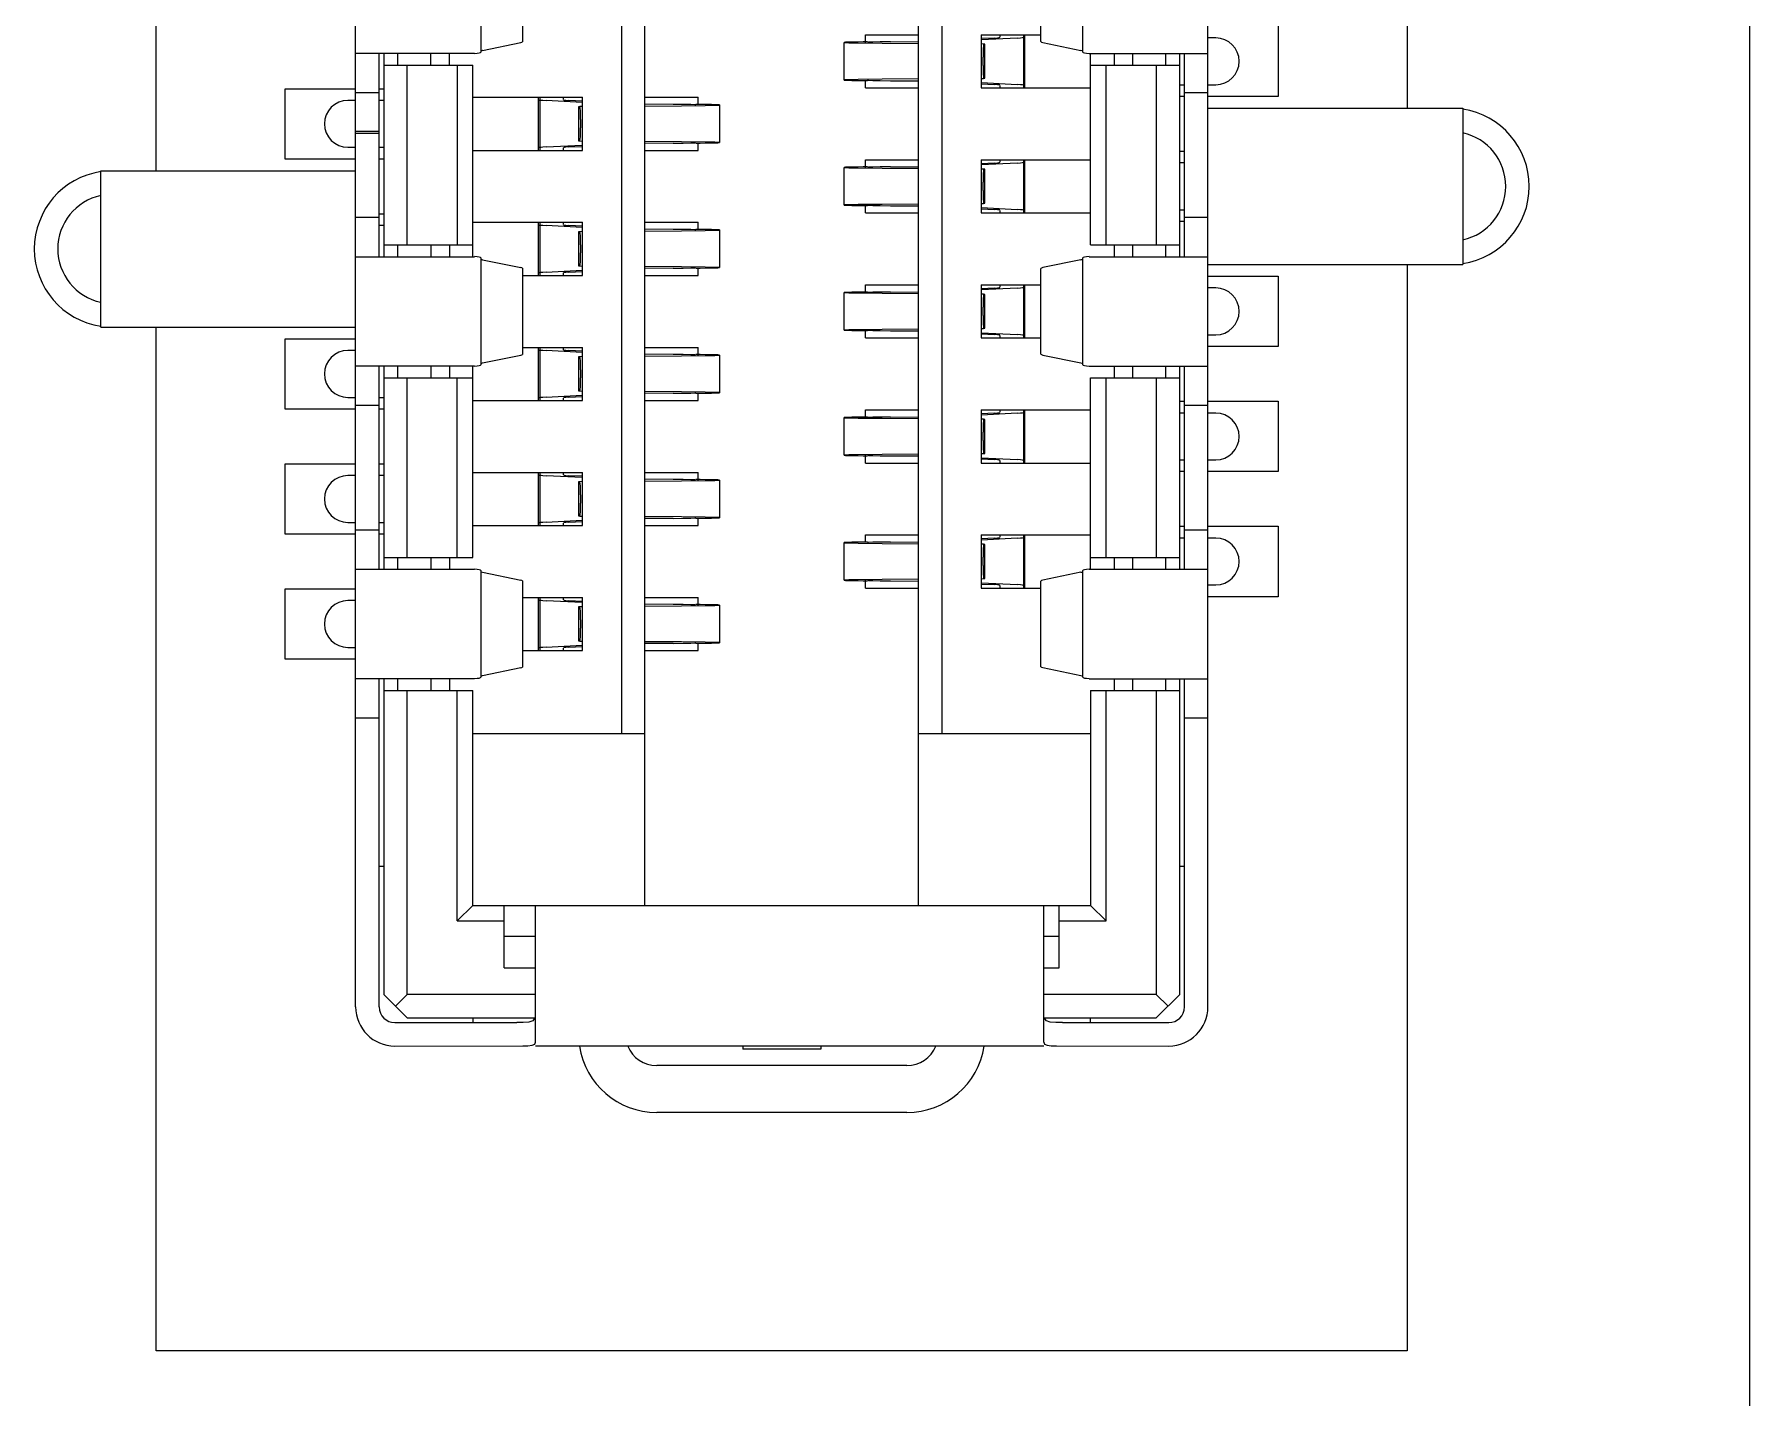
# Model space of a CAD drawing. Header units: millimetres. Extents: x 0 to 841, y 0 to 594.
# Drawn here: x 280.26 to 291.23, y 336.48 to 345.2 of the extents above; entities that cross this region are included whole.
import ezdxf

# ---------------------------------------------------------------- set-up
doc = ezdxf.new("R2010")
doc.units = ezdxf.units.MM
doc.header["$LTSCALE"] = 46.255
doc.layers.add('ASSEM_MEM', color=7, linetype='CONTINUOUS')

msp = doc.modelspace()

# ---------------------------------------------------------------- linework, layer by layer
at = {"layer": 'ASSEM_MEM', "color": 7, "linetype": 'CONTINUOUS'}
for p, q in [((291.227, 324.74), (291.227, 492.74)), ((282.312, 344.573), (282.312, 351.48)), ((287.762, 338.98), (287.762, 351.48)), ((285.912, 339.63), (285.912, 350.83)), ((286.062, 340.73), (286.062, 349.73)), ((284.012, 349.16), (284.012, 340.73)), ((284.162, 339.63), (284.162, 349.16)), ((289.037, 346.13), (289.037, 344.73)), ((281.037, 344.33), (281.037, 345.73)), ((283.112, 345.772), (283.112, 345.089)), ((283.378, 345.706), (283.378, 345.155)), ((286.694, 345.156), (286.694, 345.705)), ((286.962, 345.089), (286.962, 345.772)), ((288.212, 345.255), (288.212, 344.805)), ((283.124, 345.1), (283.368, 345.151)), ((285.436, 344.91), (285.436, 345.151)), ((285.526, 345.148), (285.678, 345.146)), ((285.572, 345.2), (285.912, 345.2)), ((285.572, 345.151), (285.572, 345.2)), ((285.732, 345.154), (285.667, 345.154)), ((285.678, 345.146), (285.912, 345.144)), ((285.732, 345.154), (285.912, 345.156)), ((286.312, 345.2), (286.694, 345.2)), ((286.312, 345.2), (286.312, 344.86)), ((286.398, 345.179), (286.313, 345.175)), ((286.542, 345.179), (286.314, 345.167)), ((286.327, 345.137), (286.335, 345.139)), ((286.335, 345.139), (286.336, 345.139)), ((286.336, 344.922), (286.336, 345.139)), ((286.432, 345.2), (286.432, 345.185)), ((286.582, 345.2), (286.582, 345.185)), ((286.582, 345.184), (286.582, 344.877)), ((286.592, 345.18), (286.582, 345.18)), ((286.592, 344.86), (286.592, 345.2)), ((286.706, 345.151), (286.95, 345.1)), ((287.812, 345.18), (287.762, 345.18)), ((283.072, 345.08), (282.312, 345.08)), ((282.462, 344.573), (282.462, 345.08)), ((282.492, 345.08), (282.492, 343.78)), ((282.582, 345.005), (282.582, 345.08)), ((282.792, 345.005), (282.792, 345.08)), ((282.912, 345.005), (282.912, 345.08)), ((286.324, 345.004), (286.324, 345.057)), ((287.002, 345.08), (287.762, 345.08)), ((287.012, 343.855), (287.012, 345.08)), ((287.162, 345.08), (287.162, 345.005)), ((287.282, 345.005), (287.282, 345.08)), ((287.492, 345.08), (287.492, 345.005)), ((287.582, 343.78), (287.582, 345.08)), ((287.612, 343.78), (287.612, 345.08)), ((282.492, 345.005), (283.062, 345.005)), ((282.642, 343.855), (282.642, 345.005)), ((282.962, 345.005), (282.962, 343.855)), ((283.062, 343.78), (283.062, 345.005)), ((285.678, 344.915), (285.526, 344.913)), ((285.572, 344.86), (285.572, 344.91)), ((285.667, 344.907), (285.732, 344.906)), ((285.912, 344.917), (285.678, 344.915)), ((285.732, 344.906), (285.912, 344.905)), ((286.327, 344.924), (286.335, 344.922)), ((286.336, 344.922), (286.335, 344.922)), ((287.012, 345.005), (287.582, 345.005)), ((287.112, 343.855), (287.112, 345.005)), ((287.432, 345.005), (287.432, 343.855)), ((281.862, 344.855), (282.312, 344.855)), ((281.862, 344.405), (281.862, 344.855)), ((282.312, 344.83), (282.462, 344.83)), ((282.462, 344.855), (282.492, 344.855)), ((283.062, 344.8), (283.762, 344.8)), ((283.482, 344.46), (283.482, 344.8)), ((283.492, 344.785), (283.492, 344.8)), ((283.642, 344.785), (283.642, 344.8)), ((283.762, 344.46), (283.762, 344.8)), ((284.162, 344.8), (284.502, 344.8)), ((284.502, 344.751), (284.502, 344.8)), ((285.572, 344.86), (285.912, 344.86)), ((286.312, 344.86), (287.012, 344.86)), ((286.313, 344.886), (286.398, 344.882)), ((286.314, 344.894), (286.542, 344.882)), ((286.432, 344.876), (286.432, 344.86)), ((286.582, 344.877), (286.577, 344.879)), ((286.582, 344.88), (286.592, 344.88)), ((286.582, 344.876), (286.582, 344.86)), ((287.582, 344.88), (287.612, 344.88)), ((287.612, 344.805), (287.582, 344.805)), ((287.612, 344.83), (287.762, 344.83)), ((287.762, 344.88), (287.812, 344.88)), ((288.212, 344.805), (287.762, 344.805)), ((282.312, 344.78), (282.262, 344.78)), ((282.492, 344.78), (282.462, 344.78)), ((283.492, 344.78), (283.482, 344.78)), ((283.492, 344.784), (283.496, 344.782)), ((283.492, 344.477), (283.492, 344.784)), ((283.76, 344.767), (283.531, 344.779)), ((283.76, 344.775), (283.676, 344.779)), ((283.738, 344.739), (283.739, 344.739)), ((283.738, 344.739), (283.738, 344.522)), ((283.746, 344.737), (283.739, 344.739)), ((284.342, 344.754), (284.162, 344.756)), ((284.162, 344.744), (284.396, 344.746)), ((284.407, 344.754), (284.342, 344.754)), ((284.396, 344.746), (284.547, 344.748)), ((284.638, 344.751), (284.638, 344.51)), ((287.762, 344.73), (289.392, 344.73)), ((289.392, 344.73), (289.392, 343.73)), ((282.462, 344.58), (282.312, 344.58)), ((282.312, 344.57), (282.462, 344.57)), ((282.312, 338.98), (282.312, 344.57)), ((282.462, 343.78), (282.462, 344.57)), ((283.75, 344.657), (283.75, 344.604)), ((282.262, 344.48), (282.312, 344.48)), ((282.462, 344.48), (282.492, 344.48)), ((283.062, 344.46), (283.762, 344.46)), ((283.482, 344.48), (283.492, 344.48)), ((283.492, 344.46), (283.492, 344.476)), ((283.531, 344.482), (283.76, 344.494)), ((283.642, 344.46), (283.642, 344.476)), ((283.676, 344.482), (283.76, 344.486)), ((283.739, 344.522), (283.738, 344.522)), ((283.746, 344.524), (283.739, 344.522)), ((284.396, 344.515), (284.162, 344.517)), ((284.342, 344.506), (284.162, 344.505)), ((284.162, 344.46), (284.502, 344.46)), ((284.342, 344.506), (284.407, 344.507)), ((284.547, 344.513), (284.396, 344.515)), ((284.502, 344.46), (284.502, 344.507)), ((282.312, 344.405), (281.862, 344.405)), ((282.492, 344.405), (282.462, 344.405)), ((285.436, 344.11), (285.436, 344.351)), ((285.572, 344.4), (285.912, 344.4)), ((285.572, 344.351), (285.572, 344.4)), ((285.732, 344.354), (285.667, 344.354)), ((285.732, 344.354), (285.912, 344.356)), ((286.312, 344.4), (287.012, 344.4)), ((286.312, 344.4), (286.312, 344.06)), ((286.398, 344.379), (286.313, 344.375)), ((286.542, 344.379), (286.314, 344.367)), ((286.432, 344.4), (286.432, 344.385)), ((286.582, 344.4), (286.582, 344.385)), ((286.582, 344.384), (286.582, 344.077)), ((286.592, 344.38), (286.582, 344.38)), ((286.592, 344.06), (286.592, 344.4)), ((287.582, 344.455), (287.612, 344.455)), ((287.612, 344.38), (287.582, 344.38)), ((280.682, 344.33), (282.312, 344.33)), ((280.682, 343.33), (280.682, 344.33)), ((285.526, 344.348), (285.678, 344.346)), ((285.678, 344.346), (285.912, 344.344)), ((286.324, 344.204), (286.324, 344.257)), ((286.327, 344.337), (286.335, 344.339)), ((286.335, 344.339), (286.336, 344.339)), ((286.336, 344.122), (286.336, 344.339)), ((282.462, 344.03), (282.312, 344.03)), ((282.462, 344.055), (282.492, 344.055)), ((285.678, 344.115), (285.526, 344.113)), ((285.572, 344.06), (285.572, 344.11)), ((285.572, 344.06), (285.912, 344.06)), ((285.667, 344.107), (285.732, 344.106)), ((285.912, 344.117), (285.678, 344.115)), ((285.732, 344.106), (285.912, 344.105)), ((286.312, 344.06), (287.012, 344.06)), ((286.313, 344.086), (286.398, 344.082)), ((286.314, 344.094), (286.542, 344.082)), ((286.327, 344.124), (286.335, 344.122)), ((286.336, 344.122), (286.335, 344.122)), ((286.432, 344.076), (286.432, 344.06)), ((286.582, 344.077), (286.577, 344.079)), ((286.582, 344.08), (286.592, 344.08)), ((286.582, 344.076), (286.582, 344.06)), ((287.582, 344.08), (287.612, 344.08)), ((287.762, 344.03), (287.612, 344.03)), ((282.492, 343.98), (282.462, 343.98)), ((283.062, 344), (283.762, 344)), ((283.482, 343.66), (283.482, 344)), ((283.492, 343.98), (283.482, 343.98)), ((283.492, 343.985), (283.492, 344)), ((283.492, 343.984), (283.496, 343.982)), ((283.492, 343.677), (283.492, 343.984)), ((283.76, 343.967), (283.531, 343.979)), ((283.642, 343.985), (283.642, 344)), ((283.76, 343.975), (283.676, 343.979)), ((283.738, 343.939), (283.739, 343.939)), ((283.738, 343.939), (283.738, 343.722)), ((283.746, 343.937), (283.739, 343.939)), ((283.762, 343.66), (283.762, 344)), ((284.162, 344), (284.502, 344)), ((284.342, 343.954), (284.162, 343.956)), ((284.162, 343.944), (284.396, 343.946)), ((284.407, 343.954), (284.342, 343.954)), ((284.396, 343.946), (284.547, 343.948)), ((284.502, 343.951), (284.502, 344)), ((284.638, 343.951), (284.638, 343.71)), ((287.612, 344.005), (287.582, 344.005)), ((282.492, 343.855), (283.062, 343.855)), ((282.582, 343.78), (282.582, 343.855)), ((282.792, 343.855), (282.792, 343.78)), ((282.912, 343.855), (282.912, 343.78)), ((283.75, 343.857), (283.75, 343.804)), ((287.012, 343.855), (287.582, 343.855)), ((287.162, 343.855), (287.162, 343.78)), ((287.282, 343.78), (287.282, 343.855)), ((287.492, 343.855), (287.492, 343.78)), ((282.312, 343.78), (283.072, 343.78)), ((283.112, 343.772), (283.112, 343.089)), ((283.124, 343.761), (283.368, 343.71)), ((283.378, 343.706), (283.378, 343.155)), ((283.531, 343.682), (283.76, 343.694)), ((283.739, 343.722), (283.738, 343.722)), ((283.746, 343.724), (283.739, 343.722)), ((284.396, 343.715), (284.162, 343.717)), ((284.342, 343.706), (284.162, 343.705)), ((284.342, 343.706), (284.407, 343.707)), ((284.547, 343.713), (284.396, 343.715)), ((284.502, 343.66), (284.502, 343.707)), ((286.694, 343.156), (286.694, 343.705)), ((286.95, 343.761), (286.706, 343.71)), ((286.962, 343.089), (286.962, 343.772)), ((287.002, 343.78), (287.762, 343.78)), ((287.762, 343.73), (289.392, 343.73)), ((289.037, 343.73), (289.037, 336.78)), ((283.378, 343.66), (283.762, 343.66)), ((283.482, 343.68), (283.492, 343.68)), ((283.492, 343.66), (283.492, 343.676)), ((283.642, 343.66), (283.642, 343.676)), ((283.676, 343.682), (283.76, 343.686)), ((284.162, 343.66), (284.502, 343.66)), ((285.572, 343.6), (285.912, 343.6)), ((285.572, 343.551), (285.572, 343.6)), ((286.312, 343.6), (286.694, 343.6)), ((286.312, 343.6), (286.312, 343.26)), ((286.432, 343.6), (286.432, 343.585)), ((286.582, 343.6), (286.582, 343.585)), ((286.582, 343.584), (286.582, 343.277)), ((286.592, 343.58), (286.582, 343.58)), ((286.592, 343.26), (286.592, 343.6)), ((287.762, 343.655), (288.212, 343.655)), ((287.812, 343.58), (287.762, 343.58)), ((288.212, 343.655), (288.212, 343.205)), ((285.436, 343.31), (285.436, 343.551)), ((285.526, 343.548), (285.678, 343.546)), ((285.732, 343.554), (285.667, 343.554)), ((285.678, 343.546), (285.912, 343.544)), ((285.732, 343.554), (285.912, 343.556)), ((286.398, 343.579), (286.313, 343.575)), ((286.542, 343.579), (286.314, 343.567)), ((286.327, 343.537), (286.335, 343.539)), ((286.335, 343.539), (286.336, 343.539)), ((286.336, 343.322), (286.336, 343.539)), ((286.324, 343.404), (286.324, 343.457)), ((280.682, 343.33), (282.312, 343.33)), ((281.037, 336.78), (281.037, 343.33)), ((281.862, 343.255), (282.312, 343.255)), ((281.862, 342.805), (281.862, 343.255)), ((285.678, 343.315), (285.526, 343.313)), ((285.572, 343.26), (285.572, 343.31)), ((285.572, 343.26), (285.912, 343.26)), ((285.667, 343.307), (285.732, 343.306)), ((285.912, 343.317), (285.678, 343.315)), ((285.732, 343.306), (285.912, 343.305)), ((286.312, 343.26), (286.694, 343.26)), ((286.313, 343.286), (286.398, 343.282)), ((286.314, 343.294), (286.542, 343.282)), ((286.327, 343.324), (286.335, 343.322)), ((286.336, 343.322), (286.335, 343.322)), ((286.432, 343.276), (286.432, 343.26)), ((286.582, 343.277), (286.577, 343.279)), ((286.582, 343.28), (286.592, 343.28)), ((286.582, 343.276), (286.582, 343.26)), ((287.762, 343.28), (287.812, 343.28)), ((282.312, 343.18), (282.262, 343.18)), ((283.124, 343.1), (283.368, 343.151)), ((283.378, 343.2), (283.762, 343.2)), ((283.482, 342.86), (283.482, 343.2)), ((283.492, 343.18), (283.482, 343.18)), ((283.492, 343.185), (283.492, 343.2)), ((283.492, 343.184), (283.496, 343.182)), ((283.492, 342.877), (283.492, 343.184)), ((283.76, 343.167), (283.531, 343.179)), ((283.642, 343.185), (283.642, 343.2)), ((283.76, 343.175), (283.676, 343.179)), ((283.762, 342.86), (283.762, 343.2)), ((284.162, 343.2), (284.502, 343.2)), ((284.342, 343.154), (284.162, 343.156)), ((284.162, 343.144), (284.396, 343.146)), ((284.407, 343.154), (284.342, 343.154)), ((284.396, 343.146), (284.547, 343.148)), ((284.502, 343.151), (284.502, 343.2)), ((284.638, 343.151), (284.638, 342.91)), ((286.706, 343.151), (286.95, 343.1)), ((288.212, 343.205), (287.762, 343.205)), ((283.072, 343.08), (282.312, 343.08)), ((282.462, 341.78), (282.462, 343.08)), ((282.492, 343.08), (282.492, 341.78)), ((282.582, 343.005), (282.582, 343.08)), ((282.792, 343.08), (282.792, 343.005)), ((282.912, 343.08), (282.912, 343.005)), ((283.062, 341.855), (283.062, 343.08)), ((283.738, 343.139), (283.739, 343.139)), ((283.738, 343.139), (283.738, 342.922)), ((283.746, 343.137), (283.739, 343.139)), ((283.75, 343.057), (283.75, 343.004)), ((287.002, 343.08), (287.762, 343.08)), ((287.162, 343.08), (287.162, 343.005)), ((287.282, 343.005), (287.282, 343.08)), ((287.492, 343.08), (287.492, 343.005)), ((287.582, 341.78), (287.582, 343.08)), ((287.612, 341.78), (287.612, 343.08)), ((282.492, 343.005), (283.062, 343.005)), ((282.642, 341.855), (282.642, 343.005)), ((282.962, 341.855), (282.962, 343.005)), ((283.746, 342.924), (283.739, 342.922)), ((287.012, 343.005), (287.582, 343.005)), ((287.012, 341.78), (287.012, 343.005)), ((287.112, 341.855), (287.112, 343.005)), ((287.432, 343.005), (287.432, 341.855)), ((282.262, 342.88), (282.312, 342.88)), ((282.312, 342.83), (282.462, 342.83)), ((282.462, 342.88), (282.492, 342.88)), ((283.062, 342.86), (283.762, 342.86)), ((283.482, 342.88), (283.492, 342.88)), ((283.492, 342.86), (283.492, 342.876)), ((283.531, 342.882), (283.76, 342.894)), ((283.642, 342.86), (283.642, 342.876)), ((283.676, 342.882), (283.76, 342.886)), ((283.739, 342.922), (283.738, 342.922)), ((284.396, 342.915), (284.162, 342.917)), ((284.342, 342.906), (284.162, 342.905)), ((284.162, 342.86), (284.502, 342.86)), ((284.342, 342.906), (284.407, 342.907)), ((284.547, 342.913), (284.396, 342.915)), ((284.502, 342.86), (284.502, 342.907)), ((287.582, 342.855), (287.612, 342.855)), ((287.612, 342.83), (287.762, 342.83)), ((287.762, 342.855), (288.212, 342.855)), ((288.212, 342.855), (288.212, 342.405)), ((282.312, 342.805), (281.862, 342.805)), ((282.492, 342.805), (282.462, 342.805)), ((285.436, 342.51), (285.436, 342.751)), ((285.526, 342.748), (285.678, 342.746)), ((285.572, 342.8), (285.912, 342.8)), ((285.572, 342.751), (285.572, 342.8)), ((285.732, 342.754), (285.667, 342.754)), ((285.678, 342.746), (285.912, 342.744)), ((285.732, 342.754), (285.912, 342.756)), ((286.312, 342.8), (287.012, 342.8)), ((286.312, 342.8), (286.312, 342.46)), ((286.398, 342.779), (286.313, 342.775)), ((286.542, 342.779), (286.314, 342.767)), ((286.327, 342.737), (286.335, 342.739)), ((286.335, 342.739), (286.336, 342.739)), ((286.336, 342.522), (286.336, 342.739)), ((286.432, 342.8), (286.432, 342.785)), ((286.582, 342.8), (286.582, 342.785)), ((286.582, 342.784), (286.582, 342.477)), ((286.592, 342.78), (286.582, 342.78)), ((286.592, 342.46), (286.592, 342.8)), ((287.612, 342.78), (287.582, 342.78)), ((287.812, 342.78), (287.762, 342.78)), ((286.324, 342.604), (286.324, 342.657)), ((285.678, 342.515), (285.526, 342.513)), ((285.572, 342.46), (285.572, 342.51)), ((285.667, 342.507), (285.732, 342.506)), ((285.912, 342.517), (285.678, 342.515)), ((285.732, 342.506), (285.912, 342.505)), ((286.313, 342.486), (286.398, 342.482)), ((286.314, 342.494), (286.542, 342.482)), ((286.327, 342.524), (286.335, 342.522)), ((286.336, 342.522), (286.335, 342.522)), ((281.862, 342.455), (282.312, 342.455)), ((281.862, 342.005), (281.862, 342.455)), ((282.312, 342.38), (282.262, 342.38)), ((282.462, 342.455), (282.492, 342.455)), ((282.492, 342.38), (282.462, 342.38)), ((283.062, 342.4), (283.762, 342.4)), ((283.482, 342.06), (283.482, 342.4)), ((283.492, 342.38), (283.482, 342.38)), ((283.492, 342.385), (283.492, 342.4)), ((283.492, 342.384), (283.496, 342.382)), ((283.492, 342.077), (283.492, 342.384)), ((283.76, 342.367), (283.531, 342.379)), ((283.642, 342.385), (283.642, 342.4)), ((283.76, 342.375), (283.676, 342.379)), ((283.762, 342.06), (283.762, 342.4)), ((284.162, 342.4), (284.502, 342.4)), ((284.502, 342.351), (284.502, 342.4)), ((285.572, 342.46), (285.912, 342.46)), ((286.312, 342.46), (287.012, 342.46)), ((286.432, 342.476), (286.432, 342.46)), ((286.582, 342.477), (286.577, 342.479)), ((286.582, 342.48), (286.592, 342.48)), ((286.582, 342.476), (286.582, 342.46)), ((287.582, 342.48), (287.612, 342.48)), ((287.612, 342.405), (287.582, 342.405)), ((287.762, 342.48), (287.812, 342.48)), ((288.212, 342.405), (287.762, 342.405)), ((283.738, 342.339), (283.739, 342.339)), ((283.738, 342.339), (283.738, 342.122)), ((283.746, 342.337), (283.739, 342.339)), ((284.342, 342.354), (284.162, 342.356)), ((284.162, 342.344), (284.396, 342.346)), ((284.407, 342.354), (284.342, 342.354)), ((284.396, 342.346), (284.547, 342.348)), ((284.638, 342.351), (284.638, 342.11)), ((283.75, 342.257), (283.75, 342.204)), ((282.262, 342.08), (282.312, 342.08)), ((282.462, 342.08), (282.492, 342.08)), ((283.062, 342.06), (283.762, 342.06)), ((283.482, 342.08), (283.492, 342.08)), ((283.492, 342.06), (283.492, 342.076)), ((283.531, 342.082), (283.76, 342.094)), ((283.642, 342.06), (283.642, 342.076)), ((283.676, 342.082), (283.76, 342.086)), ((283.739, 342.122), (283.738, 342.122)), ((283.746, 342.124), (283.739, 342.122)), ((284.396, 342.115), (284.162, 342.117)), ((284.342, 342.106), (284.162, 342.105)), ((284.162, 342.06), (284.502, 342.06)), ((284.342, 342.106), (284.407, 342.107)), ((284.547, 342.113), (284.396, 342.115)), ((284.502, 342.06), (284.502, 342.107)), ((287.582, 342.055), (287.612, 342.055)), ((287.762, 342.055), (288.212, 342.055)), ((288.212, 342.055), (288.212, 341.605)), ((282.312, 342.005), (281.862, 342.005)), ((282.462, 342.03), (282.312, 342.03)), ((282.492, 342.005), (282.462, 342.005)), ((285.436, 341.71), (285.436, 341.951)), ((285.526, 341.948), (285.678, 341.946)), ((285.572, 342), (285.912, 342)), ((285.572, 341.951), (285.572, 342)), ((285.732, 341.954), (285.667, 341.954)), ((285.678, 341.946), (285.912, 341.944)), ((285.732, 341.954), (285.912, 341.956)), ((286.312, 342), (287.012, 342)), ((286.312, 342), (286.312, 341.66)), ((286.398, 341.979), (286.313, 341.975)), ((286.542, 341.979), (286.314, 341.967)), ((286.327, 341.937), (286.335, 341.939)), ((286.335, 341.939), (286.336, 341.939)), ((286.336, 341.722), (286.336, 341.939)), ((286.432, 342), (286.432, 341.985)), ((286.582, 342), (286.582, 341.985)), ((286.582, 341.984), (286.582, 341.677)), ((286.592, 341.98), (286.582, 341.98)), ((286.592, 341.66), (286.592, 342)), ((287.612, 341.98), (287.582, 341.98)), ((287.762, 342.03), (287.612, 342.03)), ((287.812, 341.98), (287.762, 341.98)), ((282.492, 341.855), (283.062, 341.855)), ((282.582, 341.78), (282.582, 341.855)), ((282.792, 341.855), (282.792, 341.78)), ((282.912, 341.855), (282.912, 341.78)), ((286.324, 341.804), (286.324, 341.857)), ((287.012, 341.855), (287.582, 341.855)), ((287.162, 341.855), (287.162, 341.78)), ((287.282, 341.78), (287.282, 341.855)), ((287.492, 341.855), (287.492, 341.78)), ((282.312, 341.78), (283.072, 341.78)), ((283.112, 341.772), (283.112, 341.089)), ((283.124, 341.761), (283.368, 341.71)), ((285.912, 341.717), (285.678, 341.715)), ((286.327, 341.724), (286.335, 341.722)), ((286.336, 341.722), (286.335, 341.722)), ((286.95, 341.761), (286.706, 341.71)), ((286.962, 341.089), (286.962, 341.772)), ((287.002, 341.78), (287.762, 341.78)), ((281.862, 341.655), (282.312, 341.655)), ((281.862, 341.205), (281.862, 341.655)), ((283.378, 341.706), (283.378, 341.155)), ((285.678, 341.715), (285.526, 341.713)), ((285.572, 341.66), (285.572, 341.71)), ((285.572, 341.66), (285.912, 341.66)), ((285.667, 341.707), (285.732, 341.706)), ((285.732, 341.706), (285.912, 341.705)), ((286.312, 341.66), (286.694, 341.66)), ((286.313, 341.686), (286.398, 341.682)), ((286.314, 341.694), (286.542, 341.682)), ((286.432, 341.676), (286.432, 341.66)), ((286.582, 341.677), (286.577, 341.679)), ((286.582, 341.68), (286.592, 341.68)), ((286.582, 341.676), (286.582, 341.66)), ((286.694, 341.156), (286.694, 341.705)), ((287.762, 341.68), (287.812, 341.68)), ((282.312, 341.58), (282.262, 341.58)), ((283.378, 341.6), (283.762, 341.6)), ((283.482, 341.26), (283.482, 341.6)), ((283.492, 341.58), (283.482, 341.58)), ((283.492, 341.585), (283.492, 341.6)), ((283.492, 341.584), (283.496, 341.582)), ((283.492, 341.277), (283.492, 341.584)), ((283.76, 341.567), (283.531, 341.579)), ((283.642, 341.585), (283.642, 341.6)), ((283.76, 341.575), (283.676, 341.579)), ((283.738, 341.539), (283.739, 341.539)), ((283.738, 341.539), (283.738, 341.322)), ((283.746, 341.537), (283.739, 341.539)), ((283.762, 341.26), (283.762, 341.6)), ((284.162, 341.6), (284.502, 341.6)), ((284.342, 341.554), (284.162, 341.556)), ((284.162, 341.544), (284.396, 341.546)), ((284.407, 341.554), (284.342, 341.554)), ((284.396, 341.546), (284.547, 341.548)), ((284.502, 341.551), (284.502, 341.6)), ((284.638, 341.551), (284.638, 341.31)), ((288.212, 341.605), (287.762, 341.605)), ((283.75, 341.457), (283.75, 341.404)), ((282.262, 341.28), (282.312, 341.28)), ((283.482, 341.28), (283.492, 341.28)), ((283.531, 341.282), (283.76, 341.294)), ((283.676, 341.282), (283.76, 341.286)), ((283.739, 341.322), (283.738, 341.322)), ((283.746, 341.324), (283.739, 341.322)), ((284.396, 341.315), (284.162, 341.317)), ((284.342, 341.306), (284.162, 341.305)), ((284.342, 341.306), (284.407, 341.307)), ((284.547, 341.313), (284.396, 341.315)), ((284.502, 341.26), (284.502, 341.307)), ((282.312, 341.205), (281.862, 341.205)), ((283.378, 341.26), (283.762, 341.26)), ((283.492, 341.26), (283.492, 341.276)), ((283.642, 341.26), (283.642, 341.276)), ((284.162, 341.26), (284.502, 341.26)), ((283.072, 341.08), (282.312, 341.08)), ((282.462, 338.98), (282.462, 341.08)), ((282.492, 341.08), (282.492, 339.06)), ((282.582, 341.005), (282.582, 341.08)), ((282.792, 341.08), (282.792, 341.005)), ((282.912, 341.08), (282.912, 341.005)), ((283.124, 341.1), (283.368, 341.151)), ((286.706, 341.151), (286.95, 341.1)), ((287.002, 341.08), (287.762, 341.08)), ((287.162, 341.08), (287.162, 341.005)), ((287.282, 341.005), (287.282, 341.08)), ((287.492, 341.08), (287.492, 341.005)), ((287.582, 339.06), (287.582, 341.08)), ((287.612, 338.98), (287.612, 341.08)), ((282.492, 341.005), (283.062, 341.005)), ((282.642, 339.06), (282.642, 341.005)), ((282.962, 339.53), (282.962, 341.005)), ((283.062, 339.63), (283.062, 341.005)), ((287.012, 341.005), (287.582, 341.005)), ((287.012, 341.005), (287.012, 339.63)), ((287.112, 339.53), (287.112, 341.005)), ((287.432, 341.005), (287.432, 339.06)), ((282.312, 340.83), (282.462, 340.83)), ((283.062, 340.73), (284.162, 340.73)), ((285.912, 340.73), (287.012, 340.73)), ((287.612, 340.83), (287.762, 340.83)), ((282.462, 339.88), (282.492, 339.88)), ((287.582, 339.88), (287.612, 339.88)), ((283.062, 339.63), (282.962, 339.53)), ((282.962, 339.53), (283.262, 339.53)), ((283.062, 339.63), (287.012, 339.63)), ((283.262, 339.23), (283.262, 339.63)), ((283.462, 338.755), (283.462, 339.63)), ((286.712, 338.755), (286.712, 339.63)), ((286.812, 339.23), (286.812, 339.63)), ((286.812, 339.53), (287.112, 339.53)), ((287.112, 339.53), (287.012, 339.63)), ((283.462, 339.43), (283.262, 339.43)), ((286.812, 339.43), (286.712, 339.43)), ((283.262, 339.23), (283.462, 339.23)), ((286.712, 339.23), (286.812, 339.23)), ((282.492, 339.06), (282.642, 338.91)), ((282.567, 338.985), (282.642, 339.06)), ((283.462, 339.06), (282.642, 339.06)), ((287.432, 339.06), (286.712, 339.06)), ((287.507, 338.985), (287.432, 339.06)), ((287.432, 338.91), (287.582, 339.06)), ((282.562, 338.88), (283.342, 338.88)), ((282.642, 338.91), (283.458, 338.91)), ((283.062, 338.91), (283.062, 338.88)), ((286.716, 338.91), (287.432, 338.91)), ((286.832, 338.88), (287.512, 338.88)), ((287.012, 338.88), (287.012, 338.91)), ((282.562, 338.73), (283.38, 338.731)), ((286.712, 338.73), (283.462, 338.73)), ((284.787, 338.73), (284.787, 338.71)), ((285.287, 338.71), (284.787, 338.71)), ((285.287, 338.73), (285.287, 338.71)), ((285.837, 338.605), (284.237, 338.605)), ((285.837, 338.305), (284.237, 338.305)), ((289.037, 336.78), (281.037, 336.78))]:
    msp.add_line(p, q, dxfattribs=at)
for points in [[(285.586, 345.154), (285.558, 345.154), (285.485, 345.153), (285.444, 345.152), (285.436, 345.151)], [(285.436, 345.151), (285.438, 345.15), (285.466, 345.149), (285.526, 345.148)], [(285.667, 345.154), (285.619, 345.153), (285.592, 345.152), (285.586, 345.151)], [(286.336, 345.139), (286.328, 345.14), (286.312, 345.141)], [(286.327, 345.137), (286.326, 345.13), (286.325, 345.113), (286.324, 345.087), (286.324, 345.057)], [(286.398, 345.179), (286.417, 345.181), (286.428, 345.182), (286.432, 345.184)], [(286.542, 345.179), (286.564, 345.181), (286.577, 345.182), (286.582, 345.184)], [(285.526, 344.913), (285.466, 344.912), (285.438, 344.911), (285.436, 344.91)], [(285.436, 344.91), (285.444, 344.909), (285.485, 344.908), (285.558, 344.907), (285.586, 344.907)], [(285.586, 344.91), (285.592, 344.909), (285.619, 344.908), (285.667, 344.907)], [(286.312, 344.92), (286.328, 344.921), (286.336, 344.922)], [(286.324, 345.004), (286.324, 344.974), (286.325, 344.948), (286.326, 344.931), (286.327, 344.924)], [(286.432, 344.877), (286.428, 344.879), (286.417, 344.88), (286.398, 344.882)], [(286.577, 344.879), (286.564, 344.88), (286.542, 344.882)], [(283.496, 344.782), (283.509, 344.781), (283.531, 344.779)], [(283.642, 344.784), (283.646, 344.782), (283.657, 344.781), (283.676, 344.779)], [(283.762, 344.741), (283.746, 344.74), (283.738, 344.739)], [(283.75, 344.657), (283.75, 344.687), (283.749, 344.713), (283.748, 344.73), (283.746, 344.737)], [(284.488, 344.751), (284.482, 344.752), (284.455, 344.753), (284.407, 344.754)], [(284.638, 344.751), (284.629, 344.752), (284.588, 344.753), (284.516, 344.754), (284.488, 344.754)], [(284.547, 344.748), (284.608, 344.749), (284.636, 344.75), (284.638, 344.751)], [(283.746, 344.524), (283.748, 344.531), (283.749, 344.548), (283.75, 344.574), (283.75, 344.604)], [(283.531, 344.482), (283.509, 344.48), (283.496, 344.479), (283.492, 344.477)], [(283.676, 344.482), (283.657, 344.48), (283.646, 344.479), (283.642, 344.477)], [(283.738, 344.522), (283.746, 344.521), (283.762, 344.52)], [(284.407, 344.507), (284.455, 344.508), (284.482, 344.509), (284.488, 344.51)], [(284.488, 344.507), (284.516, 344.507), (284.588, 344.508), (284.629, 344.509), (284.638, 344.51)], [(284.638, 344.51), (284.636, 344.511), (284.608, 344.512), (284.547, 344.513)], [(285.586, 344.354), (285.558, 344.354), (285.485, 344.353), (285.444, 344.352), (285.436, 344.351)], [(285.436, 344.351), (285.438, 344.35), (285.466, 344.349), (285.526, 344.348)], [(285.667, 344.354), (285.619, 344.353), (285.592, 344.352), (285.586, 344.351)], [(286.398, 344.379), (286.417, 344.381), (286.428, 344.382), (286.432, 344.384)], [(286.542, 344.379), (286.564, 344.381), (286.577, 344.382), (286.582, 344.384)], [(286.336, 344.339), (286.328, 344.34), (286.312, 344.341)], [(286.327, 344.337), (286.326, 344.33), (286.325, 344.313), (286.324, 344.287), (286.324, 344.257)], [(286.324, 344.204), (286.324, 344.174), (286.325, 344.148), (286.326, 344.131), (286.327, 344.124)], [(285.526, 344.113), (285.466, 344.112), (285.438, 344.111), (285.436, 344.11)], [(285.436, 344.11), (285.444, 344.109), (285.485, 344.108), (285.558, 344.107), (285.586, 344.107)], [(285.586, 344.11), (285.592, 344.109), (285.619, 344.108), (285.667, 344.107)], [(286.312, 344.12), (286.328, 344.121), (286.336, 344.122)], [(286.432, 344.077), (286.428, 344.079), (286.417, 344.08), (286.398, 344.082)], [(286.577, 344.079), (286.564, 344.08), (286.542, 344.082)], [(283.496, 343.982), (283.509, 343.981), (283.531, 343.979)], [(283.642, 343.984), (283.646, 343.982), (283.657, 343.981), (283.676, 343.979)], [(283.762, 343.941), (283.746, 343.94), (283.738, 343.939)], [(283.75, 343.857), (283.75, 343.887), (283.749, 343.913), (283.748, 343.93), (283.746, 343.937)], [(284.488, 343.951), (284.482, 343.952), (284.455, 343.953), (284.407, 343.954)], [(284.638, 343.951), (284.629, 343.952), (284.588, 343.953), (284.516, 343.954), (284.488, 343.954)], [(284.547, 343.948), (284.608, 343.949), (284.636, 343.95), (284.638, 343.951)], [(283.746, 343.724), (283.748, 343.731), (283.749, 343.748), (283.75, 343.774), (283.75, 343.804)], [(283.738, 343.722), (283.746, 343.721), (283.762, 343.72)], [(284.407, 343.707), (284.455, 343.708), (284.482, 343.709), (284.488, 343.71)], [(284.488, 343.707), (284.516, 343.707), (284.588, 343.708), (284.629, 343.709), (284.638, 343.71)], [(284.638, 343.71), (284.636, 343.711), (284.608, 343.712), (284.547, 343.713)], [(283.531, 343.682), (283.509, 343.68), (283.496, 343.679), (283.492, 343.677)], [(283.676, 343.682), (283.657, 343.68), (283.646, 343.679), (283.642, 343.677)], [(286.398, 343.579), (286.417, 343.581), (286.428, 343.582), (286.432, 343.584)], [(286.542, 343.579), (286.564, 343.581), (286.577, 343.582), (286.582, 343.584)], [(285.586, 343.554), (285.558, 343.554), (285.485, 343.553), (285.444, 343.552), (285.436, 343.551)], [(285.436, 343.551), (285.438, 343.55), (285.466, 343.549), (285.526, 343.548)], [(285.667, 343.554), (285.619, 343.553), (285.592, 343.552), (285.586, 343.551)], [(286.336, 343.539), (286.328, 343.54), (286.312, 343.541)], [(286.327, 343.537), (286.326, 343.53), (286.325, 343.513), (286.324, 343.487), (286.324, 343.457)], [(286.324, 343.404), (286.324, 343.374), (286.325, 343.348), (286.326, 343.331), (286.327, 343.324)], [(285.526, 343.313), (285.466, 343.312), (285.438, 343.311), (285.436, 343.31)], [(285.436, 343.31), (285.444, 343.309), (285.485, 343.308), (285.558, 343.307), (285.586, 343.307)], [(285.586, 343.31), (285.592, 343.309), (285.619, 343.308), (285.667, 343.307)], [(286.312, 343.32), (286.328, 343.321), (286.336, 343.322)], [(286.432, 343.277), (286.428, 343.279), (286.417, 343.28), (286.398, 343.282)], [(286.577, 343.279), (286.564, 343.28), (286.542, 343.282)], [(283.496, 343.182), (283.509, 343.181), (283.531, 343.179)], [(283.642, 343.184), (283.646, 343.182), (283.657, 343.181), (283.676, 343.179)], [(284.488, 343.151), (284.482, 343.152), (284.455, 343.153), (284.407, 343.154)], [(284.638, 343.151), (284.629, 343.152), (284.588, 343.153), (284.516, 343.154), (284.488, 343.154)], [(284.547, 343.148), (284.608, 343.149), (284.636, 343.15), (284.638, 343.151)], [(283.762, 343.141), (283.746, 343.14), (283.738, 343.139)], [(283.75, 343.057), (283.75, 343.087), (283.749, 343.113), (283.748, 343.13), (283.746, 343.137)], [(283.746, 342.924), (283.748, 342.931), (283.749, 342.948), (283.75, 342.974), (283.75, 343.004)], [(283.531, 342.882), (283.509, 342.88), (283.496, 342.879), (283.492, 342.877)], [(283.676, 342.882), (283.657, 342.88), (283.646, 342.879), (283.642, 342.877)], [(283.738, 342.922), (283.746, 342.921), (283.762, 342.92)], [(284.407, 342.907), (284.455, 342.908), (284.482, 342.909), (284.488, 342.91)], [(284.488, 342.907), (284.516, 342.907), (284.588, 342.908), (284.629, 342.909), (284.638, 342.91)], [(284.638, 342.91), (284.636, 342.911), (284.608, 342.912), (284.547, 342.913)], [(285.586, 342.754), (285.558, 342.754), (285.485, 342.753), (285.444, 342.752), (285.436, 342.751)], [(285.436, 342.751), (285.438, 342.75), (285.466, 342.749), (285.526, 342.748)], [(285.667, 342.754), (285.619, 342.753), (285.592, 342.752), (285.586, 342.751)], [(286.336, 342.739), (286.328, 342.74), (286.312, 342.741)], [(286.327, 342.737), (286.326, 342.73), (286.325, 342.713), (286.324, 342.687), (286.324, 342.657)], [(286.398, 342.779), (286.417, 342.781), (286.428, 342.782), (286.432, 342.784)], [(286.542, 342.779), (286.564, 342.781), (286.577, 342.782), (286.582, 342.784)], [(286.324, 342.604), (286.324, 342.574), (286.325, 342.548), (286.326, 342.531), (286.327, 342.524)], [(285.526, 342.513), (285.466, 342.512), (285.438, 342.511), (285.436, 342.51)], [(285.436, 342.51), (285.444, 342.509), (285.485, 342.508), (285.558, 342.507), (285.586, 342.507)], [(285.586, 342.51), (285.592, 342.509), (285.619, 342.508), (285.667, 342.507)], [(286.312, 342.52), (286.328, 342.521), (286.336, 342.522)], [(283.496, 342.382), (283.509, 342.381), (283.531, 342.379)], [(283.642, 342.384), (283.646, 342.382), (283.657, 342.381), (283.676, 342.379)], [(286.432, 342.477), (286.428, 342.479), (286.417, 342.48), (286.398, 342.482)], [(286.577, 342.479), (286.564, 342.48), (286.542, 342.482)], [(283.762, 342.341), (283.746, 342.34), (283.738, 342.339)], [(283.75, 342.257), (283.75, 342.287), (283.749, 342.313), (283.748, 342.33), (283.746, 342.337)], [(284.488, 342.351), (284.482, 342.352), (284.455, 342.353), (284.407, 342.354)], [(284.638, 342.351), (284.629, 342.352), (284.588, 342.353), (284.516, 342.354), (284.488, 342.354)], [(284.547, 342.348), (284.608, 342.349), (284.636, 342.35), (284.638, 342.351)], [(283.746, 342.124), (283.748, 342.131), (283.749, 342.148), (283.75, 342.174), (283.75, 342.204)], [(283.531, 342.082), (283.509, 342.08), (283.496, 342.079), (283.492, 342.077)], [(283.676, 342.082), (283.657, 342.08), (283.646, 342.079), (283.642, 342.077)], [(283.738, 342.122), (283.746, 342.121), (283.762, 342.12)], [(284.407, 342.107), (284.455, 342.108), (284.482, 342.109), (284.488, 342.11)], [(284.488, 342.107), (284.516, 342.107), (284.588, 342.108), (284.629, 342.109), (284.638, 342.11)], [(284.638, 342.11), (284.636, 342.111), (284.608, 342.112), (284.547, 342.113)], [(285.586, 341.954), (285.558, 341.954), (285.485, 341.953), (285.444, 341.952), (285.436, 341.951)], [(285.436, 341.951), (285.438, 341.95), (285.466, 341.949), (285.526, 341.948)], [(285.667, 341.954), (285.619, 341.953), (285.592, 341.952), (285.586, 341.951)], [(286.336, 341.939), (286.328, 341.94), (286.312, 341.941)], [(286.327, 341.937), (286.326, 341.93), (286.325, 341.913), (286.324, 341.887), (286.324, 341.857)], [(286.398, 341.979), (286.417, 341.981), (286.428, 341.982), (286.432, 341.984)], [(286.542, 341.979), (286.564, 341.981), (286.577, 341.982), (286.582, 341.984)], [(286.312, 341.72), (286.328, 341.721), (286.336, 341.722)], [(286.324, 341.804), (286.324, 341.774), (286.325, 341.748), (286.326, 341.731), (286.327, 341.724)], [(285.526, 341.713), (285.466, 341.712), (285.438, 341.711), (285.436, 341.71)], [(285.436, 341.71), (285.444, 341.709), (285.485, 341.708), (285.558, 341.707), (285.586, 341.707)], [(285.586, 341.71), (285.592, 341.709), (285.619, 341.708), (285.667, 341.707)], [(286.432, 341.677), (286.428, 341.679), (286.417, 341.68), (286.398, 341.682)], [(286.577, 341.679), (286.564, 341.68), (286.542, 341.682)], [(283.496, 341.582), (283.509, 341.581), (283.531, 341.579)], [(283.642, 341.584), (283.646, 341.582), (283.657, 341.581), (283.676, 341.579)], [(283.762, 341.541), (283.746, 341.54), (283.738, 341.539)], [(283.75, 341.457), (283.75, 341.487), (283.749, 341.513), (283.748, 341.53), (283.746, 341.537)], [(284.488, 341.551), (284.482, 341.552), (284.455, 341.553), (284.407, 341.554)], [(284.638, 341.551), (284.629, 341.552), (284.588, 341.553), (284.516, 341.554), (284.488, 341.554)], [(284.547, 341.548), (284.608, 341.549), (284.636, 341.55), (284.638, 341.551)], [(283.746, 341.324), (283.748, 341.331), (283.749, 341.348), (283.75, 341.374), (283.75, 341.404)], [(283.531, 341.282), (283.509, 341.28), (283.496, 341.279), (283.492, 341.277)], [(283.676, 341.282), (283.657, 341.28), (283.646, 341.279), (283.642, 341.277)], [(283.738, 341.322), (283.746, 341.321), (283.762, 341.32)], [(284.407, 341.307), (284.455, 341.308), (284.482, 341.309), (284.488, 341.31)], [(284.488, 341.307), (284.516, 341.307), (284.588, 341.308), (284.629, 341.309), (284.638, 341.31)], [(284.638, 341.31), (284.636, 341.311), (284.608, 341.312), (284.547, 341.313)], [(283.458, 338.91), (283.445, 338.892), (283.42, 338.883), (283.384, 338.881), (283.342, 338.88)], [(286.832, 338.88), (286.789, 338.881), (286.754, 338.883), (286.729, 338.892), (286.716, 338.91)], [(283.38, 338.731), (283.414, 338.731), (283.44, 338.735), (283.457, 338.743), (283.462, 338.755)], [(286.712, 338.755), (286.717, 338.742), (286.734, 338.735), (286.76, 338.731), (286.794, 338.731), (287.512, 338.73)]]:
    msp.add_lwpolyline(points, dxfattribs=at)
for centre, radius, start, end in [((287.812, 345.03), 0.15, 270, 90), ((282.262, 344.63), 0.15, 90, 270), ((289.317, 344.23), 0.5, 278.6287, 81.3713), ((289.317, 344.23), 0.35, 282.3751, 77.6249), ((280.757, 343.83), 0.5, 98.6287, 261.3713), ((280.757, 343.83), 0.35, 102.3751, 257.6249), ((287.812, 343.43), 0.15, 270, 90), ((282.262, 343.03), 0.15, 90, 270), ((287.812, 342.63), 0.15, 270, 90), ((282.262, 342.23), 0.15, 90, 270), ((287.812, 341.83), 0.15, 270, 90), ((282.262, 341.43), 0.15, 90, 270), ((282.562, 338.98), 0.25, 180, 270), ((282.562, 338.98), 0.1, 180, 270), ((287.512, 338.98), 0.25, 270, 360), ((287.512, 338.98), 0.1, 270, 360), ((284.237, 338.805), 0.5, 188.6276, 270), ((284.237, 338.805), 0.2, 202.0287, 270), ((285.837, 338.805), 0.5, 270, 351.3724), ((285.837, 338.805), 0.2, 270, 337.9713)]:
    msp.add_arc(centre, radius, start, end, dxfattribs=at)
for centre, major_axis, start_param, end_param in [((283.078, 345.155), (0.3, 0), -0.261799, 0), ((287.044, 345.156), (0.35, 0), -3.141593, -2.879793), ((282.812, 345.089), (0.3, 0), -0.523599, 0), ((283.462, 345.094), (0.35, 0), 2.879793, 2.966982), ((286.612, 345.094), (0.35, 0), 0, 0.261799), ((287.262, 345.089), (0.3, 0), -3.141593, -2.617994), ((282.812, 343.772), (0.3, 0), 0, 0.523599), ((283.462, 343.766), (0.35, 0), 3.141593, 3.403392), ((283.078, 343.706), (0.3, 0), 0, 0.261799), ((287.044, 343.705), (0.35, 0), 2.879793, 3.141593), ((286.612, 343.766), (0.35, 0), -0.261799, -0.174611), ((287.262, 343.772), (0.3, 0), 2.617994, 3.141593), ((283.078, 343.155), (0.3, 0), -0.261799, 0), ((287.044, 343.156), (0.35, 0), -3.141593, -2.879793), ((282.812, 343.089), (0.3, 0), -0.523599, 0), ((283.462, 343.094), (0.35, 0), 2.879793, 2.966982), ((286.612, 343.094), (0.35, 0), 0, 0.261799), ((287.262, 343.089), (0.3, 0), -3.141593, -2.617994), ((282.812, 341.772), (0.3, 0), 0, 0.523599), ((283.462, 341.766), (0.35, 0), -3.141593, -2.879793), ((286.612, 341.766), (0.35, 0), -0.261799, -0.174611), ((287.262, 341.772), (0.3, 0), 2.617994, 3.141593), ((283.078, 341.706), (0.3, 0), 0, 0.261799), ((287.044, 341.705), (0.35, 0), 2.879793, 3.141593), ((282.812, 341.089), (0.3, 0), -0.523599, 0), ((283.462, 341.094), (0.35, 0), 2.879793, 2.966982), ((283.078, 341.155), (0.3, 0), -0.261799, 0), ((287.044, 341.156), (0.35, 0), -3.141593, -2.879793), ((286.612, 341.094), (0.35, 0), 0, 0.261799), ((287.262, 341.089), (0.3, 0), -3.141593, -2.617994)]:
    msp.add_ellipse(centre, major_axis=major_axis, ratio=0.05608, start_param=start_param, end_param=end_param, dxfattribs=at)

doc.saveas('drawing.dxf')
